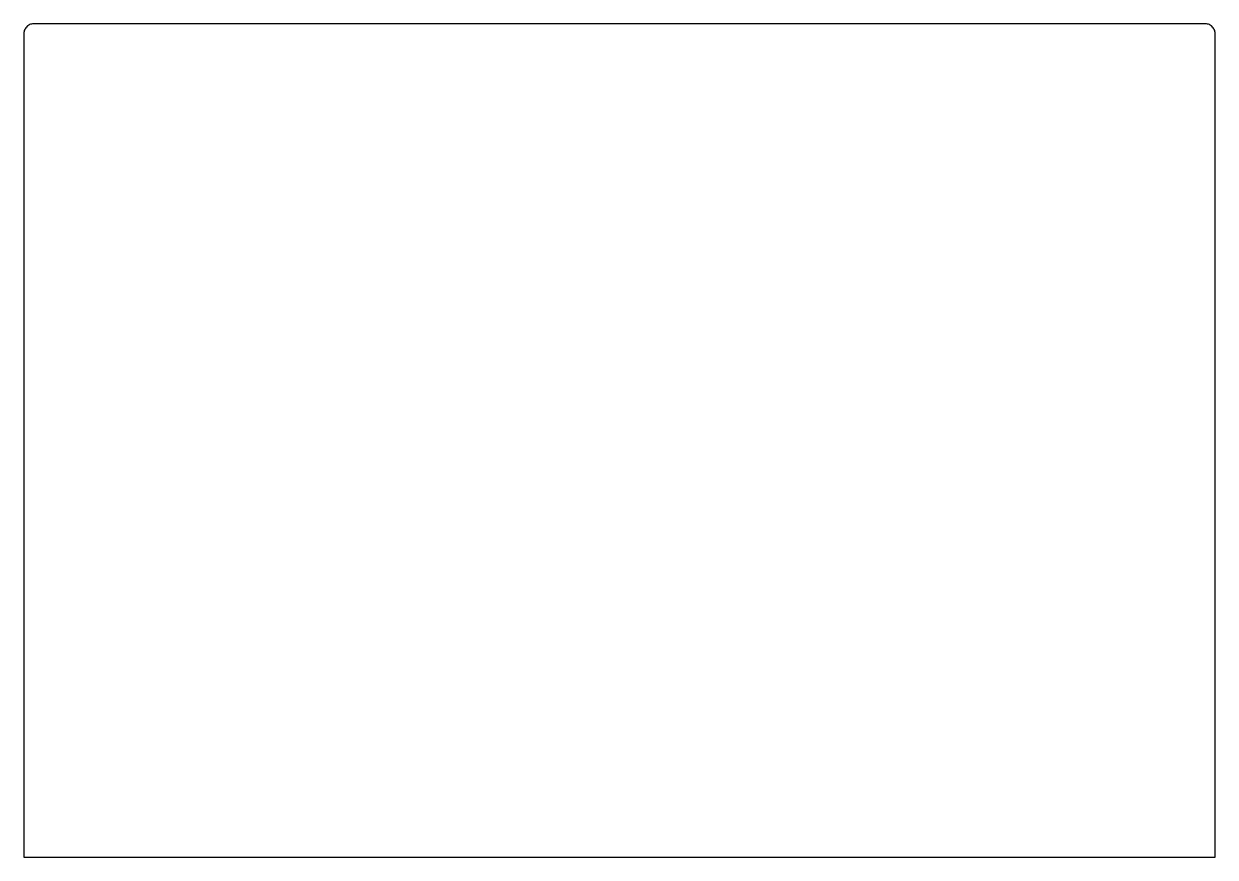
# Model space of a CAD drawing. Header units: metres. Extents: x -305 to 305, y -238 to 188.
import ezdxf

# ---------------------------------------------------------------- set-up
doc = ezdxf.new("R2010")
doc.units = ezdxf.units.M

msp = doc.modelspace()

# ---------------------------------------------------------------- linework, layer by layer
for p, q in [((-304.973, 184.023), (-305, 183.5)), ((-305, 183.5), (-305, -238.375)), ((-304.891, 184.54), (-304.973, 184.023)), ((-304.755, 185.045), (-304.891, 184.54)), ((-304.568, 185.534), (-304.755, 185.045)), ((-304.33, 186), (-304.568, 185.534)), ((-304.045, 186.439), (-304.33, 186)), ((-303.716, 186.846), (-304.045, 186.439)), ((-303.346, 187.216), (-303.716, 186.846)), ((-302.939, 187.545), (-303.346, 187.216)), ((-302.5, 187.83), (-302.939, 187.545)), ((-302.034, 188.068), (-302.5, 187.83)), ((-301.545, 188.255), (-302.034, 188.068)), ((-301.04, 188.391), (-301.545, 188.255)), ((-300.523, 188.473), (-301.04, 188.391)), ((-300, 188.5), (-300.523, 188.473)), ((300, 188.5), (-300, 188.5)), ((300.523, 188.473), (300, 188.5)), ((301.04, 188.391), (300.523, 188.473)), ((301.545, 188.255), (301.04, 188.391)), ((302.034, 188.068), (301.545, 188.255)), ((302.5, 187.83), (302.034, 188.068)), ((302.939, 187.545), (302.5, 187.83)), ((303.346, 187.216), (302.939, 187.545)), ((303.716, 186.846), (303.346, 187.216)), ((304.045, 186.439), (303.716, 186.846)), ((304.33, 186), (304.045, 186.439)), ((304.568, 185.534), (304.33, 186)), ((304.755, 185.045), (304.568, 185.534)), ((304.891, 184.54), (304.755, 185.045)), ((304.973, 184.023), (304.891, 184.54)), ((305, 183.5), (304.973, 184.023)), ((305, -238.375), (305, 183.5)), ((-305, -238.375), (305, -238.375))]:
    msp.add_line(p, q)

doc.saveas('drawing.dxf')
